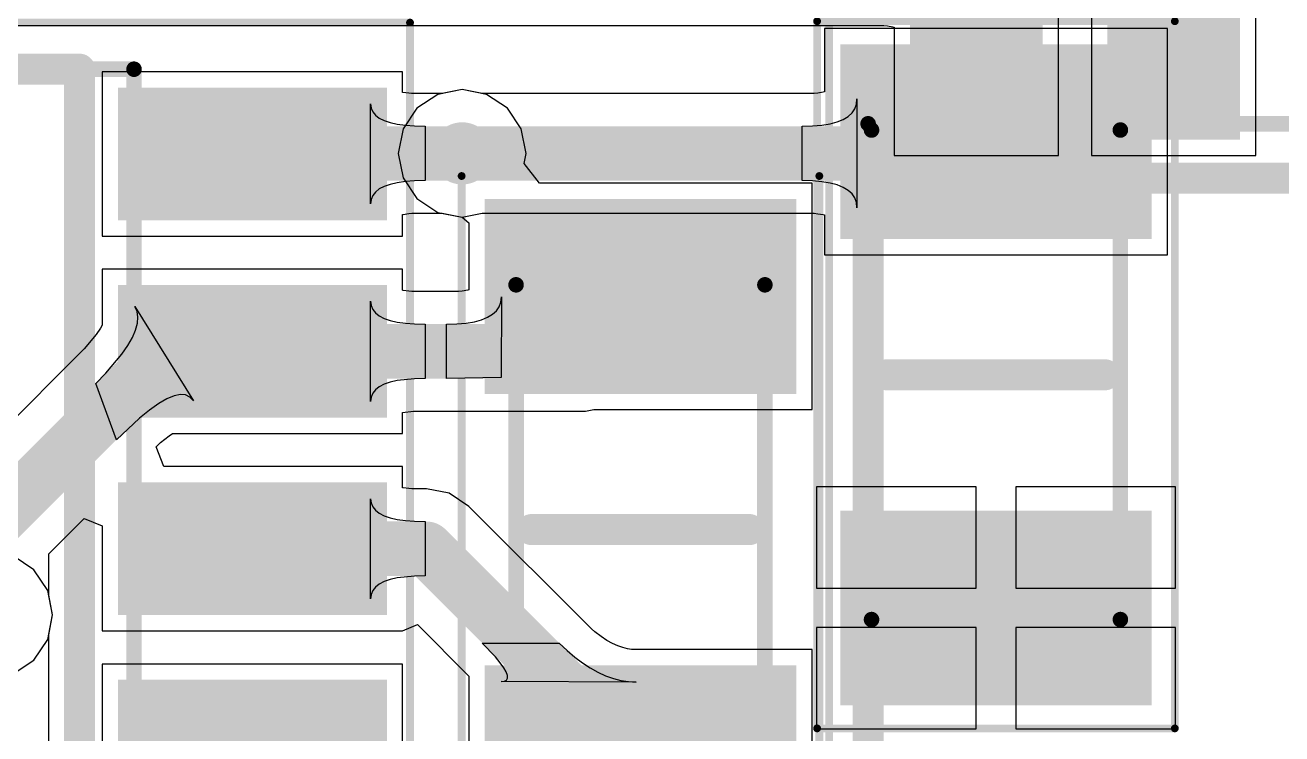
# Model space of a CAD drawing. Header units: millimetres. Extents: x 0.26 to 7.33, y 1.06 to 4.59.
# Drawn here: x 2.7982 to 3.1164, y 4.0544 to 4.2339 of the extents above; entities that cross this region are included whole.
import ezdxf

# ---------------------------------------------------------------- set-up
doc = ezdxf.new("R2010")
doc.units = ezdxf.units.MM
doc.header["$MEASUREMENT"] = 0
for name, color, linetype in [('BottomLayer', 5, 'Continuous'), ('BottomOverlay', 54, 'Continuous'), ('BottomPaste', 16, 'Continuous'), ('BottomSolder', 6, 'Continuous'), ('Mechanical15', 56, 'Continuous'), ('Mechanical16', 56, 'Continuous'), ('MultiLayer', 9, 'Continuous'), ('TopLayer', 1, 'Continuous'), ('TopOverlay', 2, 'Continuous'), ('TopPaste', 8, 'Continuous'), ('TopSolder', 216, 'Continuous'), ('ViaHoleLayer', 16, 'Continuous')]:
    doc.layers.add(name, color=color, linetype=linetype)

# ---------------------------------------------------------------- blocks, each defined once
blk = doc.blocks.new('RESC3216X60N_B_96')
at = {"layer": 'BottomLayer'}
for points in [[(-0.07972, 0.03543), (-0.07972, -0.03543), (-0.03839, 0.03543), (-0.03839, -0.03543)], [(0.03839, 0.03543), (0.03839, -0.03543), (0.07972, 0.03543), (0.07972, -0.03543)]]:
    blk.add_solid(points, dxfattribs=at)
at = {"layer": 'BottomOverlay', "const_width": 0.00787}
blk.add_lwpolyline([(0, 0.02756), (0, -0.02756)], dxfattribs=at)
at = {"layer": 'BottomOverlay', "const_width": 0.00394}
for points in [[(-0.00197, 0.02756, 1), (0.00197, 0.02756, 1)], [(-0.00197, -0.02756, 1), (0.00197, -0.02756, 1)]]:
    blk.add_lwpolyline(points, format="xyb", close=True, dxfattribs=at)
at = {"layer": 'BottomPaste'}
for points in [[(-0.07972, 0.03543), (-0.07972, -0.03543), (-0.03839, 0.03543), (-0.03839, -0.03543)], [(0.03839, 0.03543), (0.03839, -0.03543), (0.07972, 0.03543), (0.07972, -0.03543)]]:
    blk.add_solid(points, dxfattribs=at)
at = {"layer": 'BottomSolder'}
for points in [[(-0.08372, 0.03943), (-0.08372, -0.03943), (-0.03439, 0.03943), (-0.03439, -0.03943)], [(0.03439, 0.03943), (0.03439, -0.03943), (0.08372, 0.03943), (0.08372, -0.03943)]]:
    blk.add_solid(points, dxfattribs=at)
at = {"layer": 'Mechanical15', "const_width": 0.00394}
for points in [[(-0.06201, 0.0315), (-0.06201, -0.0315)], [(-0.06201, 0.0315), (0.06201, 0.0315)], [(0.06201, 0.0315), (0.06201, -0.0315)], [(-0.06201, -0.0315), (0.06201, -0.0315)]]:
    blk.add_lwpolyline(points, dxfattribs=at)
at = {"layer": 'Mechanical15', "const_width": 0.00197}
for points in [[(-0.06299, 0.0315, 1), (-0.06102, 0.0315, 1)], [(-0.06299, 0.0315, 1), (-0.06102, 0.0315, 1)], [(0.06102, 0.0315, 1), (0.06299, 0.0315, 1)], [(0.06102, 0.0315, 1), (0.06299, 0.0315, 1)], [(-0.06299, -0.0315, 1), (-0.06102, -0.0315, 1)], [(-0.06299, -0.0315, 1), (-0.06102, -0.0315, 1)], [(0.06102, -0.0315, 1), (0.06299, -0.0315, 1)], [(0.06102, -0.0315, 1), (0.06299, -0.0315, 1)]]:
    blk.add_lwpolyline(points, format="xyb", close=True, dxfattribs=at)
at = {"layer": 'Mechanical16', "const_width": 0.00197}
for points in [[(-0.08957, 0.04528), (-0.08957, -0.04528)], [(-0.08957, 0.04528), (0.08957, 0.04528)], [(0.08957, 0.04528), (0.08957, -0.04528)], [(-0.08957, -0.04528), (0.08957, -0.04528)]]:
    blk.add_lwpolyline(points, dxfattribs=at)
at = {"layer": 'Mechanical16', "const_width": 0.000984}
for points in [[(-0.09006, 0.04528, 1), (-0.08907, 0.04528, 1)], [(-0.09006, 0.04528, 1), (-0.08907, 0.04528, 1)], [(0.08907, 0.04528, 1), (0.09006, 0.04528, 1)], [(0.08907, 0.04528, 1), (0.09006, 0.04528, 1)], [(-0.09006, -0.04528, 1), (-0.08907, -0.04528, 1)], [(-0.09006, -0.04528, 1), (-0.08907, -0.04528, 1)], [(0.08907, -0.04528, 1), (0.09006, -0.04528, 1)], [(0.08907, -0.04528, 1), (0.09006, -0.04528, 1)]]:
    blk.add_lwpolyline(points, format="xyb", close=True, dxfattribs=at)
blk = doc.blocks.new('RESC3216X60N_98')
at = {"layer": 'Mechanical15', "const_width": 0.00394}
for points in [[(-0.06201, -0.0315), (-0.06201, 0.0315)], [(0.06201, 0.0315), (-0.06201, 0.0315)], [(0.06201, -0.0315), (0.06201, 0.0315)], [(0.06201, -0.0315), (-0.06201, -0.0315)]]:
    blk.add_lwpolyline(points, dxfattribs=at)
at = {"layer": 'Mechanical15', "const_width": 0.00197}
for points in [[(-0.06299, 0.0315, 1), (-0.06102, 0.0315, 1)], [(-0.06299, 0.0315, 1), (-0.06102, 0.0315, 1)], [(0.06102, 0.0315, 1), (0.06299, 0.0315, 1)], [(0.06102, 0.0315, 1), (0.06299, 0.0315, 1)], [(-0.06299, -0.0315, 1), (-0.06102, -0.0315, 1)], [(-0.06299, -0.0315, 1), (-0.06102, -0.0315, 1)], [(0.06102, -0.0315, 1), (0.06299, -0.0315, 1)], [(0.06102, -0.0315, 1), (0.06299, -0.0315, 1)]]:
    blk.add_lwpolyline(points, format="xyb", close=True, dxfattribs=at)
at = {"layer": 'Mechanical16', "const_width": 0.00197}
for points in [[(-0.08957, -0.04528), (-0.08957, 0.04528)], [(0.08957, 0.04528), (-0.08957, 0.04528)], [(0.08957, -0.04528), (0.08957, 0.04528)], [(0.08957, -0.04528), (-0.08957, -0.04528)]]:
    blk.add_lwpolyline(points, dxfattribs=at)
at = {"layer": 'Mechanical16', "const_width": 0.000984}
for points in [[(-0.09006, 0.04528, 1), (-0.08907, 0.04528, 1)], [(-0.09006, 0.04528, 1), (-0.08907, 0.04528, 1)], [(0.08907, 0.04528, 1), (0.09006, 0.04528, 1)], [(0.08907, 0.04528, 1), (0.09006, 0.04528, 1)], [(-0.09006, -0.04528, 1), (-0.08907, -0.04528, 1)], [(-0.09006, -0.04528, 1), (-0.08907, -0.04528, 1)], [(0.08907, -0.04528, 1), (0.09006, -0.04528, 1)], [(0.08907, -0.04528, 1), (0.09006, -0.04528, 1)]]:
    blk.add_lwpolyline(points, format="xyb", close=True, dxfattribs=at)
at = {"layer": 'TopLayer'}
for points in [[(-0.03839, -0.03543), (-0.03839, 0.03543), (-0.07972, -0.03543), (-0.07972, 0.03543)], [(0.07972, -0.03543), (0.07972, 0.03543), (0.03839, -0.03543), (0.03839, 0.03543)]]:
    blk.add_solid(points, dxfattribs=at)
at = {"layer": 'TopOverlay', "const_width": 0.00787}
blk.add_lwpolyline([(0, -0.02756), (0, 0.02756)], dxfattribs=at)
at = {"layer": 'TopOverlay', "const_width": 0.00394}
for points in [[(-0.00197, 0.02756, 1), (0.00197, 0.02756, 1)], [(-0.00197, -0.02756, 1), (0.00197, -0.02756, 1)]]:
    blk.add_lwpolyline(points, format="xyb", close=True, dxfattribs=at)
at = {"layer": 'TopPaste'}
for points in [[(-0.03839, -0.03543), (-0.03839, 0.03543), (-0.07972, -0.03543), (-0.07972, 0.03543)], [(0.07972, -0.03543), (0.07972, 0.03543), (0.03839, -0.03543), (0.03839, 0.03543)]]:
    blk.add_solid(points, dxfattribs=at)
at = {"layer": 'TopSolder'}
for points in [[(-0.03439, -0.03943), (-0.03439, 0.03943), (-0.08372, -0.03943), (-0.08372, 0.03943)], [(0.08372, -0.03943), (0.08372, 0.03943), (0.03439, -0.03943), (0.03439, 0.03943)]]:
    blk.add_solid(points, dxfattribs=at)
blk = doc.blocks.new('SOIC127P600X175_8N_131')
at = {"layer": 'Mechanical15', "const_width": 0.00394}
for points in [[(-0.07677, 0.09646), (0.07677, 0.09646)], [(-0.07677, -0.09646), (-0.07677, 0.09646)], [(-0.07677, 0.04646), (-0.02677, 0.09646)], [(0.07677, -0.09646), (0.07677, 0.09646)], [(-0.07677, -0.09646), (0.07677, -0.09646)]]:
    blk.add_lwpolyline(points, dxfattribs=at)
at = {"layer": 'Mechanical15', "const_width": 0.00197}
for points in [[(-0.07776, 0.09646, 1), (-0.07579, 0.09646, 1)], [(-0.07776, 0.09646, 1), (-0.07579, 0.09646, 1)], [(-0.02776, 0.09646, 1), (-0.02579, 0.09646, 1)], [(0.07579, 0.09646, 1), (0.07776, 0.09646, 1)], [(0.07579, 0.09646, 1), (0.07776, 0.09646, 1)], [(-0.07776, 0.04646, 1), (-0.07579, 0.04646, 1)], [(-0.07776, -0.09646, 1), (-0.07579, -0.09646, 1)], [(-0.07776, -0.09646, 1), (-0.07579, -0.09646, 1)], [(0.07579, -0.09646, 1), (0.07776, -0.09646, 1)], [(0.07579, -0.09646, 1), (0.07776, -0.09646, 1)]]:
    blk.add_lwpolyline(points, format="xyb", close=True, dxfattribs=at)
at = {"layer": 'Mechanical16', "const_width": 0.00197}
for points in [[(-0.14665, 0.10827), (0.14665, 0.10827)], [(-0.14665, -0.10827), (-0.14665, 0.10827)], [(0.14665, -0.10827), (0.14665, 0.10827)], [(-0.14665, -0.10827), (0.14665, -0.10827)]]:
    blk.add_lwpolyline(points, dxfattribs=at)
at = {"layer": 'Mechanical16', "const_width": 0.000984}
for points in [[(-0.14715, 0.10827, 1), (-0.14616, 0.10827, 1)], [(-0.14715, 0.10827, 1), (-0.14616, 0.10827, 1)], [(0.14616, 0.10827, 1), (0.14715, 0.10827, 1)], [(0.14616, 0.10827, 1), (0.14715, 0.10827, 1)], [(-0.14715, -0.10827, 1), (-0.14616, -0.10827, 1)], [(-0.14715, -0.10827, 1), (-0.14616, -0.10827, 1)], [(0.14616, -0.10827, 1), (0.14715, -0.10827, 1)], [(0.14616, -0.10827, 1), (0.14715, -0.10827, 1)]]:
    blk.add_lwpolyline(points, format="xyb", close=True, dxfattribs=at)
at = {"layer": 'TopLayer'}
for points in [[(-0.13679, 0.0622), (-0.07675, 0.0622), (-0.13679, 0.0878), (-0.07675, 0.0878)], [(0.07675, 0.0622), (0.13679, 0.0622), (0.07675, 0.0878), (0.13679, 0.0878)], [(-0.13679, 0.0122), (-0.07675, 0.0122), (-0.13679, 0.0378), (-0.07675, 0.0378)], [(0.07675, 0.0122), (0.13679, 0.0122), (0.07675, 0.0378), (0.13679, 0.0378)], [(-0.13679, -0.0378), (-0.07675, -0.0378), (-0.13679, -0.0122), (-0.07675, -0.0122)], [(0.07675, -0.0378), (0.13679, -0.0378), (0.07675, -0.0122), (0.13679, -0.0122)], [(-0.13679, -0.0878), (-0.07675, -0.0878), (-0.13679, -0.0622), (-0.07675, -0.0622)], [(0.07675, -0.0878), (0.13679, -0.0878), (0.07675, -0.0622), (0.13679, -0.0622)]]:
    blk.add_solid(points, dxfattribs=at)
at = {"layer": 'TopOverlay', "const_width": 0.00787}
for points in [[(-0.13681, 0.10157), (-0.07677, 0.10157)], [(-0.06299, 0.09646), (0.06299, 0.09646)], [(-0.06299, -0.09646), (-0.06299, 0.09646)], [(0.06299, -0.09646), (0.06299, 0.09646)], [(-0.06299, -0.09646), (0.06299, -0.09646)]]:
    blk.add_lwpolyline(points, dxfattribs=at)
at = {"layer": 'TopOverlay', "const_width": 0.00394}
for points in [[(-0.13878, 0.10157, 1), (-0.13484, 0.10157, 1)], [(-0.07874, 0.10157, 1), (-0.0748, 0.10157, 1)], [(-0.06496, 0.09646, 1), (-0.06102, 0.09646, 1)], [(-0.06496, 0.09646, 1), (-0.06102, 0.09646, 1)], [(0.06102, 0.09646, 1), (0.06496, 0.09646, 1)], [(0.06102, 0.09646, 1), (0.06496, 0.09646, 1)], [(-0.06496, -0.09646, 1), (-0.06102, -0.09646, 1)], [(-0.06496, -0.09646, 1), (-0.06102, -0.09646, 1)], [(0.06102, -0.09646, 1), (0.06496, -0.09646, 1)], [(0.06102, -0.09646, 1), (0.06496, -0.09646, 1)]]:
    blk.add_lwpolyline(points, format="xyb", close=True, dxfattribs=at)
at = {"layer": 'TopPaste'}
for points in [[(-0.13679, 0.0622), (-0.07675, 0.0622), (-0.13679, 0.0878), (-0.07675, 0.0878)], [(0.07675, 0.0622), (0.13679, 0.0622), (0.07675, 0.0878), (0.13679, 0.0878)], [(-0.13679, 0.0122), (-0.07675, 0.0122), (-0.13679, 0.0378), (-0.07675, 0.0378)], [(0.07675, 0.0122), (0.13679, 0.0122), (0.07675, 0.0378), (0.13679, 0.0378)], [(-0.13679, -0.0378), (-0.07675, -0.0378), (-0.13679, -0.0122), (-0.07675, -0.0122)], [(0.07675, -0.0378), (0.13679, -0.0378), (0.07675, -0.0122), (0.13679, -0.0122)], [(-0.13679, -0.0878), (-0.07675, -0.0878), (-0.13679, -0.0622), (-0.07675, -0.0622)], [(0.07675, -0.0878), (0.13679, -0.0878), (0.07675, -0.0622), (0.13679, -0.0622)]]:
    blk.add_solid(points, dxfattribs=at)
at = {"layer": 'TopSolder'}
for points in [[(-0.14079, 0.0582), (-0.07275, 0.0582), (-0.14079, 0.0918), (-0.07275, 0.0918)], [(0.07275, 0.0582), (0.14079, 0.0582), (0.07275, 0.0918), (0.14079, 0.0918)], [(-0.14079, 0.0082), (-0.07275, 0.0082), (-0.14079, 0.0418), (-0.07275, 0.0418)], [(0.07275, 0.0082), (0.14079, 0.0082), (0.07275, 0.0418), (0.14079, 0.0418)], [(-0.14079, -0.0418), (-0.07275, -0.0418), (-0.14079, -0.0082), (-0.07275, -0.0082)], [(0.07275, -0.0418), (0.14079, -0.0418), (0.07275, -0.0082), (0.14079, -0.0082)], [(-0.14079, -0.0918), (-0.07275, -0.0918), (-0.14079, -0.0582), (-0.07275, -0.0582)], [(0.07275, -0.0918), (0.14079, -0.0918), (0.07275, -0.0582), (0.14079, -0.0582)]]:
    blk.add_solid(points, dxfattribs=at)
blk = doc.blocks.new('SOIC127P1030X265_18N_132')
at = {"layer": 'Mechanical15', "const_width": 0.00394}
for points in [[(-0.14764, 0.22736), (0.14764, 0.22736)], [(0.14764, 0.22736), (0.14764, -0.22736)]]:
    blk.add_lwpolyline(points, dxfattribs=at)
at = {"layer": 'Mechanical15', "const_width": 0.00197}
blk.add_lwpolyline([(0.14665, 0.22736, 1), (0.14862, 0.22736, 1)], format="xyb", close=True, dxfattribs=at)
blk.add_lwpolyline([(0.14665, 0.22736, 1), (0.14862, 0.22736, 1)], format="xyb", close=True, dxfattribs=at)
at = {"layer": 'Mechanical16', "const_width": 0.00197}
blk.add_lwpolyline([(-0.23031, 0.2372), (0.23031, 0.2372)], dxfattribs=at)
at = {"layer": 'TopLayer'}
for points in [[(0.14764, 0.1872), (0.22047, 0.1872), (0.14764, 0.2128), (0.22047, 0.2128)], [(0.14764, 0.1372), (0.22047, 0.1372), (0.14764, 0.1628), (0.22047, 0.1628)]]:
    blk.add_solid(points, dxfattribs=at)
at = {"layer": 'TopOverlay', "const_width": 0.00787}
for points in [[(-0.13386, 0.22736), (0.13386, 0.22736)], [(0.13386, 0.22736), (0.13386, -0.22736)]]:
    blk.add_lwpolyline(points, dxfattribs=at)
at = {"layer": 'TopOverlay', "const_width": 0.00394}
blk.add_lwpolyline([(0.13189, 0.22736, 1), (0.13583, 0.22736, 1)], format="xyb", close=True, dxfattribs=at)
blk.add_lwpolyline([(0.13189, 0.22736, 1), (0.13583, 0.22736, 1)], format="xyb", close=True, dxfattribs=at)
at = {"layer": 'TopPaste'}
for points in [[(0.14764, 0.1872), (0.22047, 0.1872), (0.14764, 0.2128), (0.22047, 0.2128)], [(0.14764, 0.1372), (0.22047, 0.1372), (0.14764, 0.1628), (0.22047, 0.1628)]]:
    blk.add_solid(points, dxfattribs=at)
at = {"layer": 'TopSolder'}
for points in [[(0.14364, 0.1832), (0.22447, 0.1832), (0.14364, 0.2168), (0.22447, 0.2168)], [(0.14364, 0.1332), (0.22447, 0.1332), (0.14364, 0.1668), (0.22447, 0.1668)]]:
    blk.add_solid(points, dxfattribs=at)

msp = doc.modelspace()

# ---------------------------------------------------------------- linework, layer by layer
at = {"layer": 'BottomLayer'}
for p, q in [((3.08743, 4.23308), (3.00057, 4.23308)), ((3.00057, 4.23308), (3.00057, 4.21701)), ((3.08743, 4.17574), (3.08743, 4.23308)), ((2.90267, 4.21639), (2.89742, 4.21288)), ((2.90886, 4.21762), (2.90267, 4.21639)), ((2.91391, 4.21662), (2.90886, 4.21762)), ((2.99795, 4.21662), (2.91391, 4.21662)), ((2.99889, 4.2167), (2.99795, 4.21662)), ((3.00028, 4.21693), (2.99889, 4.2167)), ((3.00057, 4.21701), (3.00028, 4.21693)), ((2.89742, 4.21288), (2.89391, 4.20763)), ((3.00756, 4.2117), (3.00825, 4.21274)), ((3.00825, 4.21274), (3.00867, 4.21391)), ((3.00867, 4.21391), (3.00881, 4.21522)), ((3.00881, 4.21522), (3.00881, 4.18766)), ((3.0038, 4.20943), (3.00533, 4.21005)), ((3.00533, 4.21005), (3.00658, 4.21081)), ((3.00658, 4.21081), (3.00756, 4.2117)), ((2.89391, 4.20763), (2.89268, 4.20144)), ((2.99491, 4.20833), (2.99755, 4.2084)), ((2.99491, 4.19455), (2.99491, 4.20833)), ((2.99755, 4.2084), (2.99991, 4.2086)), ((2.99991, 4.2086), (3.002, 4.20895)), ((3.002, 4.20895), (3.0038, 4.20943)), ((2.89268, 4.20144), (2.89391, 4.19524)), ((2.89391, 4.19524), (2.89742, 4.18999)), ((2.99755, 4.19448), (2.99491, 4.19455)), ((2.99991, 4.19427), (2.99755, 4.19448)), ((3.002, 4.19393), (2.99991, 4.19427)), ((3.0038, 4.19345), (3.002, 4.19393)), ((3.00533, 4.19283), (3.0038, 4.19345)), ((3.00658, 4.19207), (3.00533, 4.19283)), ((3.00756, 4.19117), (3.00658, 4.19207)), ((3.00825, 4.19014), (3.00756, 4.19117)), ((2.89742, 4.18999), (2.90267, 4.18648)), ((3.00867, 4.18897), (3.00825, 4.19014)), ((3.00881, 4.18766), (3.00867, 4.18897)), ((2.90267, 4.18648), (2.90886, 4.18525)), ((2.90886, 4.18525), (2.91391, 4.18626)), ((2.91391, 4.18626), (2.99795, 4.18626)), ((2.99795, 4.18626), (2.99889, 4.18617)), ((2.99889, 4.18617), (3.00028, 4.18595)), ((3.00028, 4.18595), (3.00057, 4.18587)), ((3.00057, 4.18587), (3.00057, 4.17574)), ((3.00057, 4.17574), (3.08743, 4.17574)), ((3.039, 4.11697), (2.99857, 4.11697)), ((2.99857, 4.11697), (2.99857, 4.0913)), ((3.039, 4.0913), (3.039, 4.11697)), ((3.08943, 4.11697), (3.049, 4.11697)), ((3.049, 4.11697), (3.049, 4.0913)), ((3.08943, 4.0913), (3.08943, 4.11697)), ((2.80044, 4.09597), (2.79519, 4.09948)), ((2.80395, 4.09072), (2.80044, 4.09597)), ((2.80518, 4.08453), (2.80395, 4.09072)), ((2.99857, 4.0913), (3.039, 4.0913)), ((3.049, 4.0913), (3.08943, 4.0913)), ((2.80418, 4.07948), (2.80518, 4.08453)), ((2.80418, 4.04029), (2.80418, 4.07948)), ((3.039, 4.0813), (2.99857, 4.0813)), ((2.99857, 4.0813), (2.99857, 4.05563)), ((3.039, 4.05563), (3.039, 4.0813)), ((3.08943, 4.0813), (3.049, 4.0813)), ((3.049, 4.0813), (3.049, 4.05563)), ((3.08943, 4.05563), (3.08943, 4.0813)), ((2.99857, 4.05563), (3.039, 4.05563)), ((3.049, 4.05563), (3.08943, 4.05563))]:
    msp.add_line(p, q, dxfattribs=at)
at = {"layer": 'BottomLayer', "const_width": 0.01378}
for points in [[(3.04103, 4.20144), (3.044, 4.20441)], [(2.90886, 4.20144), (3.04103, 4.20144)]]:
    msp.add_lwpolyline(points, dxfattribs=at)
at = {"layer": 'BottomLayer'}
for points, const_width in [([(3.04056, 4.20441, 1), (3.04744, 4.20441, 1)], 0.00689), ([(2.90492, 4.20144, 1), (2.9128, 4.20144, 1)], 0.00787), ([(2.90542, 4.20144, 1), (2.91231, 4.20144, 1)], 0.00689), ([(3.03758, 4.20144, 1), (3.04447, 4.20144, 1)], 0.00689), ([(3.03758, 4.20144, 1), (3.04447, 4.20144, 1)], 0.00689)]:
    msp.add_lwpolyline(points, format="xyb", close=True, dxfattribs=dict(at, const_width=const_width))
at = {"layer": 'MultiLayer', "const_width": 0.00787}
msp.add_lwpolyline([(2.90492, 4.20144, 1), (2.9128, 4.20144, 1)], format="xyb", close=True, dxfattribs=at)
at = {"layer": 'TopLayer'}
for p, q in [((3.0682, 4.28977), (3.0682, 4.20094)), ((3.0598, 4.20094), (3.0598, 4.28147)), ((3.1098, 4.20094), (3.1098, 4.2594)), ((2.72205, 4.23382), (3.01559, 4.23382)), ((3.01559, 4.23382), (3.01653, 4.23374)), ((3.01653, 4.23374), (3.01791, 4.23351)), ((3.01791, 4.23351), (3.0182, 4.23343)), ((3.0182, 4.23343), (3.0182, 4.20094)), ((2.88549, 4.22209), (2.81775, 4.22209)), ((2.81775, 4.22209), (2.81775, 4.1805)), ((2.88567, 4.22213), (2.88549, 4.22209)), ((2.88586, 4.22209), (2.88567, 4.22213)), ((2.89379, 4.22209), (2.88586, 4.22209)), ((2.89379, 4.21689), (2.89379, 4.22209)), ((2.89386, 4.21687), (2.89379, 4.21689)), ((2.89534, 4.21667), (2.89386, 4.21687)), ((2.89604, 4.21662), (2.89534, 4.21667)), ((2.90382, 4.21662), (2.89604, 4.21662)), ((2.90886, 4.21762), (2.90382, 4.21662)), ((2.91505, 4.21639), (2.90886, 4.21762)), ((2.92031, 4.21288), (2.91505, 4.21639)), ((2.88567, 4.18862), (2.88567, 4.21397)), ((2.88567, 4.21397), (2.88581, 4.2129)), ((2.88581, 4.2129), (2.88622, 4.21194)), ((2.92381, 4.20763), (2.92031, 4.21288)), ((2.88622, 4.21194), (2.88691, 4.21109)), ((2.88691, 4.21109), (2.88788, 4.21036)), ((2.88788, 4.21036), (2.88912, 4.20974)), ((2.88912, 4.20974), (2.89063, 4.20923)), ((2.89063, 4.20923), (2.89242, 4.20884)), ((2.89242, 4.20884), (2.89449, 4.20855)), ((2.89449, 4.20855), (2.89683, 4.20838)), ((2.89683, 4.20838), (2.89945, 4.20833)), ((2.89945, 4.20833), (2.89945, 4.19455)), ((2.92505, 4.20144), (2.92381, 4.20763)), ((2.92453, 4.19887), (2.92505, 4.20144)), ((3.0182, 4.20094), (3.0598, 4.20094)), ((3.0682, 4.20094), (3.1098, 4.20094)), ((2.92845, 4.19387), (2.92453, 4.19887)), ((2.89063, 4.1936), (2.88912, 4.19307)), ((2.89242, 4.19402), (2.89063, 4.1936)), ((2.89449, 4.19431), (2.89242, 4.19402)), ((2.89683, 4.19449), (2.89449, 4.19431)), ((2.89945, 4.19455), (2.89683, 4.19449)), ((2.99743, 4.19387), (2.92845, 4.19387)), ((2.99743, 4.13653), (2.99743, 4.19387)), ((2.88622, 4.19076), (2.88581, 4.18975)), ((2.88691, 4.19165), (2.88622, 4.19076)), ((2.88788, 4.19242), (2.88691, 4.19165)), ((2.88912, 4.19307), (2.88788, 4.19242)), ((2.88581, 4.18975), (2.88567, 4.18862)), ((2.89379, 4.18596), (2.89393, 4.18599)), ((2.89379, 4.1805), (2.89379, 4.18596)), ((2.89393, 4.18599), (2.89538, 4.1862)), ((2.89538, 4.1862), (2.89614, 4.18626)), ((2.89614, 4.18626), (2.90382, 4.18626)), ((2.90382, 4.18626), (2.90886, 4.18525)), ((2.90886, 4.18525), (2.91057, 4.18385)), ((2.91057, 4.18385), (2.91057, 4.16687)), ((2.81775, 4.1805), (2.88549, 4.1805)), ((2.88549, 4.1805), (2.88567, 4.18047)), ((2.88567, 4.18047), (2.88586, 4.1805)), ((2.88586, 4.1805), (2.89379, 4.1805)), ((2.88549, 4.17209), (2.81775, 4.17209)), ((2.81775, 4.17209), (2.81775, 4.15793)), ((2.88567, 4.17213), (2.88549, 4.17209)), ((2.88586, 4.17209), (2.88567, 4.17213)), ((2.89379, 4.17209), (2.88586, 4.17209)), ((2.89379, 4.16676), (2.89379, 4.17209)), ((2.89389, 4.16674), (2.89379, 4.16676)), ((2.89536, 4.16654), (2.89389, 4.16674)), ((2.89609, 4.16648), (2.89536, 4.16654)), ((2.90794, 4.16648), (2.89609, 4.16648)), ((2.90887, 4.16656), (2.90794, 4.16648)), ((2.91026, 4.16679), (2.90887, 4.16656)), ((2.91057, 4.16687), (2.91026, 4.16679)), ((2.91866, 4.16377), (2.91881, 4.16508)), ((2.91881, 4.16508), (2.91869, 4.14465)), ((2.82656, 4.16139), (2.82599, 4.16266)), ((2.82599, 4.16266), (2.84081, 4.13874)), ((2.88567, 4.13862), (2.88567, 4.16397)), ((2.88567, 4.16397), (2.88581, 4.16288)), ((2.88581, 4.16288), (2.88622, 4.16189)), ((2.88622, 4.16189), (2.88691, 4.16102)), ((2.91754, 4.16156), (2.91824, 4.1626)), ((2.91824, 4.1626), (2.91866, 4.16377)), ((2.82678, 4.15998), (2.82656, 4.16139)), ((2.82665, 4.15841), (2.82678, 4.15998)), ((2.88691, 4.16102), (2.88788, 4.16027)), ((2.88788, 4.16027), (2.88912, 4.15964)), ((2.88912, 4.15964), (2.89063, 4.15911)), ((2.89063, 4.15911), (2.89242, 4.15871)), ((2.89242, 4.15871), (2.89449, 4.15842)), ((2.9099, 4.15846), (2.91198, 4.15881)), ((2.91198, 4.15881), (2.91378, 4.15929)), ((2.91378, 4.15929), (2.91531, 4.15991)), ((2.91531, 4.15991), (2.91656, 4.16067)), ((2.91656, 4.16067), (2.91754, 4.16156)), ((2.81621, 4.15557), (2.81314, 4.15191)), ((2.8173, 4.15714), (2.81621, 4.15557)), ((2.81775, 4.15793), (2.8173, 4.15714)), ((2.82537, 4.15482), (2.82618, 4.15669)), ((2.82618, 4.15669), (2.82665, 4.15841)), ((2.89449, 4.15842), (2.89683, 4.15825)), ((2.89683, 4.15825), (2.89945, 4.15819)), ((2.89945, 4.15819), (2.89945, 4.14441)), ((2.90491, 4.15819), (2.90754, 4.15826)), ((2.90491, 4.14441), (2.90491, 4.15819)), ((2.90754, 4.15826), (2.9099, 4.15846)), ((2.82271, 4.15061), (2.82421, 4.15279)), ((2.82421, 4.15279), (2.82537, 4.15482)), ((2.81314, 4.15191), (2.77827, 4.11703)), ((2.81867, 4.1458), (2.82271, 4.15061)), ((2.81613, 4.14317), (2.81867, 4.1458)), ((2.82132, 4.12888), (2.81613, 4.14317)), ((2.88912, 4.14296), (2.88788, 4.14233)), ((2.89063, 4.14348), (2.88912, 4.14296)), ((2.89242, 4.14389), (2.89063, 4.14348)), ((2.89683, 4.14435), (2.89242, 4.14389)), ((2.89945, 4.14441), (2.89683, 4.14435)), ((2.91869, 4.14465), (2.90491, 4.14441)), ((2.83593, 4.14002), (2.8341, 4.13925)), ((2.83751, 4.14035), (2.83593, 4.14002)), ((2.83885, 4.14025), (2.83751, 4.14035)), ((2.83995, 4.13971), (2.83885, 4.14025)), ((2.84081, 4.13874), (2.83995, 4.13971)), ((2.88581, 4.13972), (2.88567, 4.13862)), ((2.88622, 4.14071), (2.88581, 4.13972)), ((2.88691, 4.14157), (2.88622, 4.14071)), ((2.88788, 4.14233), (2.88691, 4.14157)), ((2.82972, 4.13641), (2.82716, 4.13433)), ((2.83203, 4.13804), (2.82972, 4.13641)), ((2.8341, 4.13925), (2.83203, 4.13804)), ((2.9401, 4.13612), (2.94216, 4.13653)), ((2.94216, 4.13653), (2.99743, 4.13653)), ((2.82716, 4.13433), (2.82132, 4.12888)), ((2.89379, 4.13583), (2.89652, 4.13612)), ((2.89379, 4.1305), (2.89379, 4.13583)), ((2.89652, 4.13612), (2.9401, 4.13612)), ((2.83252, 4.12818), (2.83465, 4.1299)), ((2.83465, 4.1299), (2.83549, 4.1305)), ((2.83549, 4.1305), (2.88549, 4.1305)), ((2.88549, 4.1305), (2.88567, 4.13047)), ((2.88567, 4.13047), (2.88586, 4.1305)), ((2.88586, 4.1305), (2.89379, 4.1305)), ((2.83136, 4.12709), (2.83252, 4.12818)), ((2.83333, 4.12209), (2.83136, 4.12709)), ((2.88549, 4.12209), (2.83333, 4.12209)), ((2.88567, 4.12213), (2.88549, 4.12209)), ((2.88586, 4.12209), (2.88567, 4.12213)), ((2.89379, 4.12209), (2.88586, 4.12209)), ((2.89379, 4.11676), (2.89379, 4.12209)), ((2.89389, 4.11674), (2.89379, 4.11676)), ((2.89536, 4.11654), (2.89389, 4.11674)), ((2.89609, 4.11648), (2.89536, 4.11654)), ((2.89979, 4.11648), (2.89609, 4.11648)), ((2.9056, 4.11533), (2.89979, 4.11648)), ((2.91052, 4.11203), (2.9056, 4.11533)), ((2.88567, 4.08862), (2.88567, 4.11397)), ((2.88567, 4.11397), (2.88581, 4.11288)), ((2.88581, 4.11288), (2.88622, 4.11189)), ((2.88622, 4.11189), (2.88691, 4.11102)), ((2.88691, 4.11102), (2.88788, 4.11027)), ((2.9416, 4.08096), (2.91052, 4.11203)), ((2.80418, 4.10001), (2.81313, 4.10896)), ((2.81313, 4.10896), (2.81775, 4.10705)), ((2.88788, 4.11027), (2.88912, 4.10964)), ((2.88912, 4.10964), (2.89063, 4.10911)), ((2.89063, 4.10911), (2.89242, 4.10871)), ((2.89242, 4.10871), (2.89449, 4.10842)), ((2.89449, 4.10842), (2.89683, 4.10825)), ((2.89683, 4.10825), (2.89945, 4.10819)), ((2.89945, 4.10819), (2.89945, 4.09441)), ((2.81775, 4.10705), (2.81775, 4.0805)), ((2.80418, 4.08957), (2.80418, 4.10001)), ((2.88788, 4.09233), (2.88691, 4.09157)), ((2.88912, 4.09296), (2.88788, 4.09233)), ((2.89063, 4.09348), (2.88912, 4.09296)), ((2.89242, 4.09389), (2.89063, 4.09348)), ((2.89683, 4.09435), (2.89242, 4.09389)), ((2.89945, 4.09441), (2.89683, 4.09435)), ((2.80518, 4.08453), (2.80418, 4.08957)), ((2.88581, 4.08972), (2.88567, 4.08862)), ((2.88622, 4.09071), (2.88581, 4.08972)), ((2.88691, 4.09157), (2.88622, 4.09071)), ((2.80395, 4.07833), (2.80518, 4.08453)), ((2.81775, 4.0805), (2.88549, 4.0805)), ((2.88549, 4.0805), (2.88567, 4.08047)), ((2.88567, 4.08047), (2.88586, 4.0805)), ((2.88586, 4.0805), (2.89379, 4.0805)), ((2.89379, 4.0805), (2.89755, 4.08206)), ((2.89379, 4.0805), (2.89379, 4.0805)), ((2.89755, 4.08206), (2.91057, 4.06905)), ((2.94248, 4.0802), (2.9416, 4.08096)), ((2.94403, 4.07904), (2.94248, 4.0802)), ((2.94551, 4.07807), (2.94403, 4.07904)), ((2.80044, 4.07308), (2.80395, 4.07833)), ((2.91396, 4.07738), (2.93345, 4.07738)), ((2.91727, 4.07387), (2.91396, 4.07738)), ((2.93345, 4.07738), (2.93541, 4.07551)), ((2.94692, 4.07729), (2.94551, 4.07807)), ((2.94825, 4.07668), (2.94692, 4.07729)), ((2.94951, 4.07623), (2.94825, 4.07668)), ((2.95071, 4.07592), (2.94951, 4.07623)), ((2.95177, 4.07576), (2.95071, 4.07592)), ((2.79519, 4.06957), (2.80044, 4.07308)), ((2.91848, 4.07241), (2.91727, 4.07387)), ((2.93541, 4.07551), (2.93738, 4.07384)), ((2.93738, 4.07384), (2.93933, 4.07236)), ((2.99743, 4.07576), (2.95177, 4.07576)), ((2.99743, 4.01842), (2.99743, 4.07576)), ((2.89379, 4.07209), (2.81775, 4.07209)), ((2.81775, 4.07209), (2.81775, 4.03104)), ((2.89379, 4.0305), (2.89379, 4.07209)), ((2.9194, 4.07114), (2.91848, 4.07241)), ((2.92002, 4.07007), (2.9194, 4.07114)), ((2.92034, 4.06919), (2.92002, 4.07007)), ((2.93933, 4.07236), (2.94129, 4.07108)), ((2.94129, 4.07108), (2.94324, 4.07)), ((2.94324, 4.07), (2.94518, 4.06911)), ((2.91057, 4.06785), (2.91053, 4.06766)), ((2.91053, 4.06766), (2.91057, 4.06748)), ((2.91057, 4.06905), (2.91057, 4.06785)), ((2.91057, 4.06748), (2.91057, 4.01842)), ((2.91869, 4.06764), (2.91954, 4.06773)), ((2.95294, 4.06752), (2.91869, 4.06764)), ((2.91954, 4.06773), (2.9201, 4.06803)), ((2.9201, 4.06803), (2.92037, 4.06851)), ((2.92037, 4.06851), (2.92034, 4.06919)), ((2.94518, 4.06911), (2.94713, 4.06842)), ((2.94713, 4.06842), (2.94907, 4.06792)), ((2.94907, 4.06792), (2.951, 4.06762)), ((2.951, 4.06762), (2.95294, 4.06752))]:
    msp.add_line(p, q, dxfattribs=at)
at = {"layer": 'TopLayer', "const_width": 0.01378}
for points in [[(2.85577, 4.2013), (2.85591, 4.20144)], [(2.85591, 4.20144), (2.90886, 4.20144)], [(2.9401, 4.1513), (2.954, 4.1652)], [(2.789, 4.1063), (2.834, 4.1513)], [(2.834, 4.1513), (2.85577, 4.1513)], [(2.85577, 4.1513), (2.9401, 4.1513)], [(2.85577, 4.1013), (2.89979, 4.1013)], [(2.89979, 4.1013), (2.954, 4.04709)]]:
    msp.add_lwpolyline(points, dxfattribs=at)
at = {"layer": 'TopLayer'}
for points, const_width in [([(2.85233, 4.2013, 1), (2.85922, 4.2013, 1)], 0.00689), ([(2.85247, 4.20144, 1), (2.85936, 4.20144, 1)], 0.00689), ([(2.85247, 4.20144, 1), (2.85936, 4.20144, 1)], 0.00689), ([(2.90492, 4.20144, 1), (2.9128, 4.20144, 1)], 0.00787), ([(2.90542, 4.20144, 1), (2.91231, 4.20144, 1)], 0.00689), ([(2.95056, 4.1652, 1), (2.95744, 4.1652, 1)], 0.00689), ([(2.83056, 4.1513, 1), (2.83744, 4.1513, 1)], 0.00689), ([(2.83056, 4.1513, 1), (2.83744, 4.1513, 1)], 0.00689), ([(2.85233, 4.1513, 1), (2.85922, 4.1513, 1)], 0.00689), ([(2.85233, 4.1513, 1), (2.85922, 4.1513, 1)], 0.00689), ([(2.93666, 4.1513, 1), (2.94355, 4.1513, 1)], 0.00689), ([(2.93666, 4.1513, 1), (2.94355, 4.1513, 1)], 0.00689), ([(2.85233, 4.1013, 1), (2.85922, 4.1013, 1)], 0.00689), ([(2.89634, 4.1013, 1), (2.90323, 4.1013, 1)], 0.00689), ([(2.89634, 4.1013, 1), (2.90323, 4.1013, 1)], 0.00689)]:
    msp.add_lwpolyline(points, format="xyb", close=True, dxfattribs=dict(at, const_width=const_width))
at = {"layer": 'ViaHoleLayer', "const_width": 0.00591}
msp.add_lwpolyline([(2.90591, 4.20144, 1), (2.91181, 4.20144, 1)], format="xyb", close=True, dxfattribs=at)

# ---------------------------------------------------------------- block references
for name, p, rotation in [('SOIC127P1030X265_18N_132', (3.239, 4.0613), 90), ('SOIC127P600X175_8N_131', (2.749, 4.1263), 360), ('RESC3216X60N_B_96', (3.044, 4.14535), 90), ('RESC3216X60N_98', (2.954, 4.10614), 270)]:
    msp.add_blockref(name, p, dxfattribs=dict(rotation=rotation))

doc.saveas('drawing.dxf')
